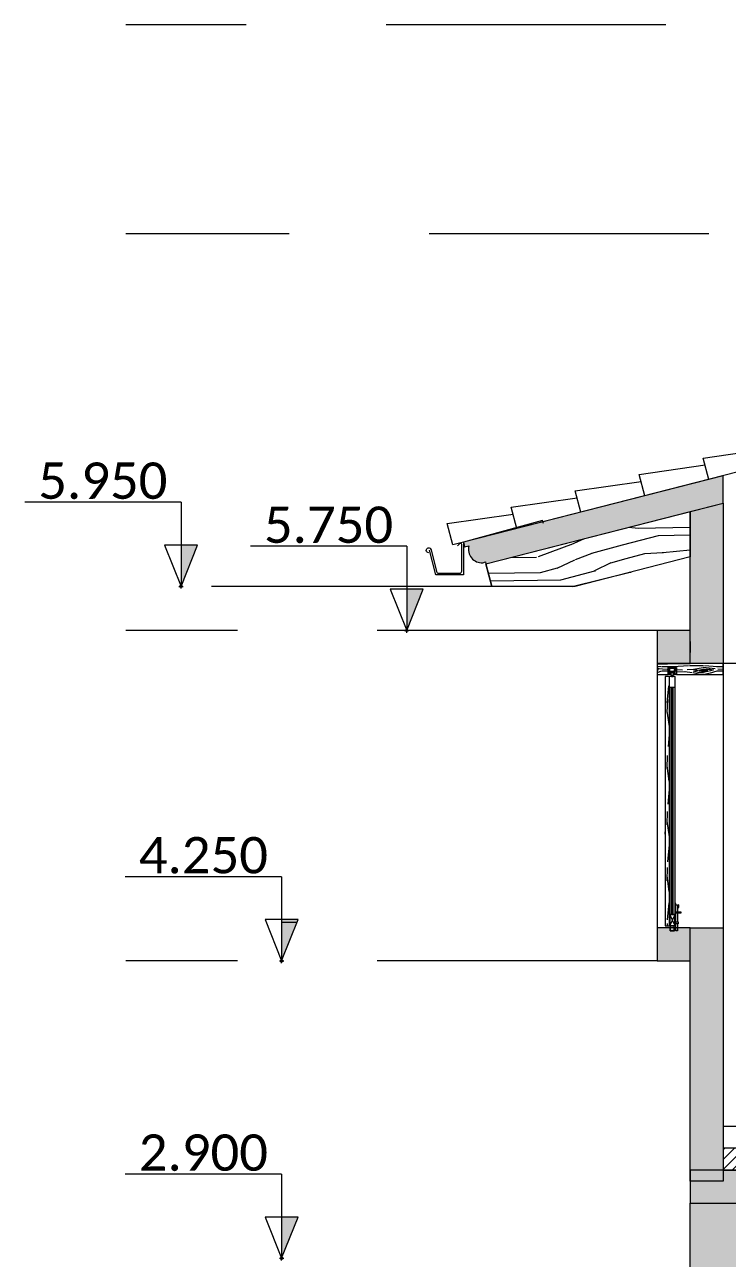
# Model space of a CAD drawing. Header units: metres. Extents: x -197 to 1099, y -24 to 14.
# Drawn here: x -185.65 to -182.46, y 2.9 to 8.5 of the extents above; entities that cross this region are included whole.
import ezdxf
from ezdxf.enums import TextEntityAlignment as Align

# ---------------------------------------------------------------- set-up
doc = ezdxf.new("R2010")
doc.units = ezdxf.units.M
doc.header["$LTSCALE"] = 0.001
doc.header["$PDMODE"] = 34
doc.header["$PDSIZE"] = 0.01
doc.linetypes.add('HIDDENX2', pattern=[19.049999999999997, 12.7, -6.35])
doc.layers.get('0').update_dxf_attribs({"lineweight": 13, "true_color": 0x000000})
for name, color, linetype, lineweight, true_color in [('Jach-Anotaciones-CalidaddeLínea  0.13', 7, 'Continuous', 13, 0x000000), ('Jach-Anotaciones-CalidaddeLínea 0.09', 7, 'Continuous', 9, 0x000000), ('JACH-Anotaciones-Cotas01-Grals', 7, 'Continuous', 13, 0x000000), ('Jach-Anotaciones-Hatch-Lum100%', 7, 'Continuous', 13, 0x000000), ('Jach-Anotaciones-Hatch-Lum50%', 9, 'Continuous', 13, 0x808080), ('Jach-Anotaciones-LineasDetalle0.09mm', 7, 'Continuous', 15, 0x000000), ('Jach-Anotaciones-LineasDetalle0.15mm', 7, 'Continuous', 15, 0x000000), ('Jach-Anotaciones-LineasDetalle0.18mm', 7, 'Continuous', 18, 0x000000), ('JACH-Anotaciones-Textos-Lum75% @ 0.075', 7, 'Continuous', 13, 0x404040), ('JACH-Arq-Lineas-Proyeccion Niveles cortes', 9, 'HIDDENX2', 13, 0x808080), ('JACH-Arq-Muros01-Carga', 7, 'Continuous', 25, 0x000000)]:
    doc.layers.add(name, color=color, linetype=linetype, lineweight=lineweight, true_color=true_color)
doc.layers.add('PDF_Geometry', color=7, linetype='Continuous', true_color=0x4b4b4b)
doc.styles.add('02a-Calibri-JACH(1.8mm)', font='calibri.ttf', dxfattribs={"height": 2.2})
pattern_1 = [(0, (169.4210114967462, 45.03182796469216), (0, 6.985), [5.08, -1.905]), (90, (169.4210114967462, 45.03182796469216), (-6.985, 4.277078946022131e-16), [5.08, -1.905])]

# ---------------------------------------------------------------- blocks, each defined once
blk = doc.blocks.new('A$C20b43d2c')
at = {"lineweight": 0, "ltscale": 100}
blk.add_lwpolyline([(0.3377545737706953, 0.182212426247192), (0.3332938767825055, 0.1951419827332064), (-0.02619234231551104, 0.09650886592808838), (-0.02619234231551104, -0.05166772447530832), (-0.1507206503279974, -0.05166772447530832), (-0.1806203610941282, 0.06118498286767249)], dxfattribs=at)
blk.add_lwpolyline([(-0.1837856886978386, 0.04892562190726935, -2.051289940012099), (-0.1731104224350872, 0.06257867490560898), (-0.1484904762096733, -0.03648624445476401, 0.3445395097421348), (-0.1387856886977659, -0.0440743780927022), (-0.0437856886975112, -0.0440743780927022, 0.4142135623726788), (-0.0337856886975203, -0.03407437809272551), (-0.03378568869820242, 0.08592562191231679, 0.707961622032543), (-0.04424239603994806, 0.0896092288098771), (-0.05225731294112279, 0.08067832140547182)], format="xyb", dxfattribs=at)
blk = doc.blocks.new('A$Cd55f58f5')
at = {"layer": 'JACH-Arq-Muros01-Carga', "lineweight": 0, "ltscale": 100}
blk.add_blockref('A$C20b43d2c', (0.0261923400353794, -0.09650886655369639), dxfattribs=at)
blk = doc.blocks.new('*U590')
at = {"lineweight": 0, "ltscale": 100}
h = blk.add_hatch(dxfattribs=at)
h.set_pattern_fill('ANGLE', color=256)
h.set_pattern_definition(pattern_1)
h.paths.add_polyline_path([(0, 2.5), (0, 0), (1, 2.5)])
h = blk.add_hatch(color=256, dxfattribs=at)
h.dxf.hatch_style = 1
h.paths.add_polyline_path([(0, 2.5), (0, 0), (1, 2.5)])
for points in [[(0, 5.098930515436264), (-9.465586596093033, 5.098930515436264)], [(0, 5.098930515436264), (0, 1.25)]]:
    blk.add_lwpolyline(points, dxfattribs=at)
for points in [[(0, 0), (1, 2.5), (-1, 2.5)], [(0, 2.5), (0, 0), (1, 2.5)]]:
    blk.add_lwpolyline(points, close=True, dxfattribs=at)
blk.add_point((-4.547473508864641e-13, 1.13686837721616e-13), dxfattribs=at)
at = {"lineweight": 0, "ltscale": 100, "style": '02a-Calibri-JACH(1.8mm)'}
blk.add_attdef('ALT', text='', height=2.2, dxfattribs=at).set_placement((-4.732793298046516, 6.400806810785425), align=Align.MIDDLE_CENTER)
blk = doc.blocks.new('*U591')
at = {"lineweight": 0, "ltscale": 100}
h = blk.add_hatch(dxfattribs=at)
h.set_pattern_fill('ANGLE', color=256)
h.set_pattern_definition(pattern_1)
h.paths.add_polyline_path([(0, 2.5), (0, 0), (1, 2.5)])
h = blk.add_hatch(color=256, dxfattribs=at)
h.dxf.hatch_style = 1
h.paths.add_polyline_path([(0, 2.5), (0, 0), (1, 2.5)])
for points in [[(0, 5.098930515436264), (-9.465586596093033, 5.098930515436264)], [(0, 5.098930515436264), (0, 1.25)]]:
    blk.add_lwpolyline(points, dxfattribs=at)
for points in [[(0, 0), (1, 2.5), (-1, 2.5)], [(0, 2.5), (0, 0), (1, 2.5)]]:
    blk.add_lwpolyline(points, close=True, dxfattribs=at)
blk.add_point((-4.547473508864641e-13, 1.20792265079217e-13), dxfattribs=at)
at = {"lineweight": 0, "ltscale": 100, "style": '02a-Calibri-JACH(1.8mm)'}
blk.add_attdef('ALT', text='', height=2.2, dxfattribs=at).set_placement((-4.732793298046516, 6.400806810785425), align=Align.MIDDLE_CENTER)
blk = doc.blocks.new('*U592')
at = {"lineweight": 0, "ltscale": 100}
h = blk.add_hatch(dxfattribs=at)
h.set_pattern_fill('ANGLE', color=256)
h.set_pattern_definition(pattern_1)
h.paths.add_polyline_path([(0, 2.5), (0, 0), (1, 2.5)])
h = blk.add_hatch(color=256, dxfattribs=at)
h.dxf.hatch_style = 1
h.paths.add_polyline_path([(0, 2.5), (0, 0), (1, 2.5)])
for points in [[(0, 5.098930515436264), (-9.465586596093033, 5.098930515436264)], [(0, 5.098930515436264), (0, 1.25)]]:
    blk.add_lwpolyline(points, dxfattribs=at)
for points in [[(0, 0), (1, 2.5), (-1, 2.5)], [(0, 2.5), (0, 0), (1, 2.5)]]:
    blk.add_lwpolyline(points, close=True, dxfattribs=at)
blk.add_point((0, 2.273736754432321e-13), dxfattribs=at)
at = {"lineweight": 0, "ltscale": 100, "style": '02a-Calibri-JACH(1.8mm)'}
blk.add_attdef('ALT', text='', height=2.2, dxfattribs=at).set_placement((-4.732793298046516, 6.400806810785425), align=Align.MIDDLE_CENTER)
blk = doc.blocks.new('*U598')
at = {"lineweight": 0, "ltscale": 100}
h = blk.add_hatch(dxfattribs=at)
h.set_pattern_fill('ANGLE', color=256)
h.set_pattern_definition(pattern_1)
h.paths.add_polyline_path([(0, 2.5), (0, 0), (1, 2.5)])
h = blk.add_hatch(color=256, dxfattribs=at)
h.dxf.hatch_style = 1
h.paths.add_polyline_path([(0, 2.5), (0, 0), (1, 2.5)])
for points in [[(0, 5.098930515436264), (-9.465586596093033, 5.098930515436264)], [(0, 5.098930515436264), (0, 1.25)]]:
    blk.add_lwpolyline(points, dxfattribs=at)
for points in [[(0, 0), (1, 2.5), (-1, 2.5)], [(0, 2.5), (0, 0), (1, 2.5)]]:
    blk.add_lwpolyline(points, close=True, dxfattribs=at)
blk.add_point((0, 1.27897692436818e-13), dxfattribs=at)
at = {"lineweight": 0, "ltscale": 100, "style": '02a-Calibri-JACH(1.8mm)'}
blk.add_attdef('ALT', text='', height=2.2, dxfattribs=at).set_placement((-4.732793298046516, 6.400806810785425), align=Align.MIDDLE_CENTER)

msp = doc.modelspace()

# ---------------------------------------------------------------- hatches: boundary and pattern name
at = {"layer": 'Jach-Anotaciones-Hatch-Lum100%', "ltscale": 100}
h = msp.add_hatch(color=256, dxfattribs=at)
h.dxf.hatch_style = 1
edge = h.paths.add_edge_path()
edge.add_line((-183.651053675571, 6.129670307352299), (-183.6319558837482, 6.134100757311188))
edge.add_arc((-183.5710253122431, 6.11958058215088), 0.0626368105079997, 166.5960264686033, 272.6398003092226)
edge.add_line((-183.5681404543942, 6.057010240727749), (-183.556371929315, 6.061457760667359))
edge.add_line((-183.556371929315, 6.061457760667359), (-183.5539536921943, 6.052825223331553))
edge.add_line((-183.5539536921943, 6.052825223331553), (-182.4771530756186, 6.328588163778136))
edge.add_line((-182.4771530756186, 6.328588163778136), (-182.4771530756186, 6.452460746696673))
edge.add_line((-182.4771530756186, 6.452460746696673), (-183.6563796165533, 6.150467068967401))
edge.add_line((-183.6563796165533, 6.150467068967401), (-183.6534025543808, 6.138842220546209))
edge.add_line((-183.6534025543808, 6.138842220546209), (-183.6563796165534, 6.150467068967622))
edge.add_line((-183.6563796165534, 6.150467068967622), (-183.651053675571, 6.129670307352299))
h = msp.add_hatch(color=256, dxfattribs=at)
h.dxf.hatch_style = 1
h.paths.add_polyline_path([(-182.6271530756186, 6.29017395744296), (-182.4771530756186, 6.328588163778136), (-182.4771530756186, 5.600000000000072), (-182.6271530756187, 5.599999999999945)])
h = msp.add_hatch(color=256, dxfattribs=at)
h.dxf.hatch_style = 1
h.paths.add_polyline_path([(-182.6271528042263, 5.750000000000028), (-182.7771528146959, 5.750000000000028), (-182.7771528146959, 5.600000000000009), (-182.6271528042263, 5.600000000000009)])
h = msp.add_hatch(color=256, dxfattribs=at)
h.dxf.hatch_style = 1
h.paths.add_polyline_path([(-182.6271528042263, 4.400000000000034), (-182.7771528146959, 4.400000000000034), (-182.7771528146959, 4.250000000000028), (-182.6271528042263, 4.250000000000028)])
h = msp.add_hatch(color=256, dxfattribs=at)
h.dxf.hatch_style = 1
h.paths.add_polyline_path([(-182.6271528042263, 4.400000000000034), (-182.4771530756186, 4.400000000000034), (-182.4771530039307, 3.249997025127207), (-182.6271527325384, 3.249997025127207)])
h = msp.add_hatch(color=256, dxfattribs=at)
h.dxf.hatch_style = 1
h.paths.add_polyline_path([(-178.3271504700568, 3.299984928754199), (-182.6271531786654, 3.300015071245824), (-182.6271531786654, 3.150015071245818), (-178.3271504700568, 3.149984928754193)])
h = msp.add_hatch(color=256, dxfattribs=at)
h.dxf.hatch_style = 1
h.paths.add_polyline_path([(-182.6271530756186, 3.150000000000006), (-182.0271530756188, 3.150000000000006), (-182.0271530756187, 0.3500000000000085), (-182.6271530756185, 0.3500000000000085)])
at = {"layer": 'Jach-Anotaciones-Hatch-Lum50%', "ltscale": 100}
h = msp.add_hatch(dxfattribs=at)
h.set_pattern_fill('WOOD_01', color=256, scale=0.8, angle=15, pattern_type=2)
h.set_pattern_definition([(15, (-473.3066168467288, 0.9002140021888465), (-0.2070552360820166, 0.7727406610312547), [0.16, -0.6400000000000001]), (23.9726, (-473.1870796126342, 0.4850045975927912), (4.42938924444298, 2.015070248802508), [0.1538832, -15.2344232]), (20.7105, (-473.2072303334095, 0.5292984848938431), (6.747613848293359, 2.636226622575166), [0.1607984, -7.8791008]), (359.5779, (-473.2693469042341, 0.7611206832032167), (9.12130998668237, -0.04060470188163068), [0.2406656, -23.8259016]), (8.659899999999999, (-473.3222203189205, 1.020266206065173), (0.7727404822337886, 0.2070568802244737), [0.1448863999999991, -7.099420799999971]), (0.06859999999999739, (-473.1810166145228, 0.5860156863598291), (3.298017536077907, 0.05548154158825491), [0.1241935999999995, -12.29514559999994]), (3.690099999999997, (-473.5715678828113, 0.961735937129248), (0.7727408095440067, 0.2070555828664206), [0.3263375999999981, -3.752877599999985]), (20.7105, (-473.1684446413868, 0.4154579380999763), (6.747613848293359, 2.636226622575166), [0.0803992, -7.9595]), (15, (-473.2631352471516, 0.7379384633722879), (-0.2070552360820166, 0.7727406610312547), [0.08000000000000002, -0.7200000000000001]), (15, (-473.4425300076877, 0.7892562954796318), (-0.2070552360820166, 0.7727406610312547), [0.24, -0.5599999999999999]), (26.3099, (-473.3190401608938, 0.9465784418507184), (2.883907762467895, 1.600959576806804), [0.081584, -3.9976312]), (17.7263, (-473.3197037896465, 0.6399588736609587), (15.2477590370315, 4.913842366483273), [0.1681904, -16.6508464]), (7.405399999999992, (-473.2748550995125, 0.6271294156341156), (6.388979106738376, 0.8837060791967485), [0.1210616, -11.9851336]), (15, (-473.2348111428529, 0.3231352026381415), (-0.2070552360820166, 0.7727406610312547), [0.16, -0.6400000000000001]), (13.8309, (-473.3017324471519, 0.2637926459783841), (0.7727406436060181, 0.2070558675009162), [0.3920816, -38.81608]), (15, (-473.4570238742134, 0.843348141751818), (-0.2070552360820166, 0.7727406610312547), [0.08000000000000002, -0.7200000000000001]), (15, (-473.3963142269969, 0.9258729182425185), (-0.2070552360820166, 0.7727406610312547), [0.08000000000000002, -0.7200000000000001]), (15, (-473.7626824957083, 0.9022447214984339), (-0.2070552360820166, 0.7727406610312547), [0.12, -0.68]), (5.537699999999998, (-473.564395279034, 0.9967866682921311), (0.7727406404457976, 0.2070555515872461), [0.2433104, -4.6228992]), (15, (-473.8116722905639, 0.9305289927458915), (-0.2070552360820166, 0.7727406610312547), [0.16, -0.6400000000000001]), (15, (-473.7103240508036, 0.2122863218487367), (-0.2070552360820166, 0.7727406610312547), [0.08800000000000001, -0.7120000000000001]), (15, (-473.3265790754817, 0.3565215253021279), (-0.2070552360820166, 0.7727406610312547), [0.08000000000000002, -0.7200000000000001]), (15, (-473.7268884696902, 0.2741055747312373), (-0.2070552360820166, 0.7727406610312547), [0.168, -0.6320000000000001]), (20.4403, (-473.3452140467292, 0.4260681847949428), (7.520352223387174, 2.843288929025638), [0.16876, -16.7072576]), (15, (-473.3540510590054, 0.4899579900382633), (-0.2070552360820166, 0.7727406610312547), [0.152, -0.6480000000000001]), (15, (-473.7600173074633, 0.3977440804962384), (-0.2070552360820166, 0.7727406610312547), [0.08800000000000001, -0.7120000000000001]), (13.8309, (-473.7004172659126, 0.5462292145910794), (0.7727406436060181, 0.2070558675009162), [0.3920816, -38.81608]), (15, (-473.6495055776672, 0.6344108453312742), (-0.2070552360820166, 0.7727406610312547), [0.08000000000000002, -0.7200000000000001]), (15, (-473.7329913008529, 0.6368875415540174), (-0.2070552360820166, 0.7727406610312547), [0.08000000000000002, -0.7200000000000001]), (15, (-473.4238950364403, 0.7197096359868169), (-0.2070552360820166, 0.7727406610312547), [0.16, -0.6400000000000001]), (15, (-473.5825842733682, 0.6937534019910458), (-0.2070552360820166, 0.7727406610312547), [0.08000000000000002, -0.7200000000000001]), (15, (-473.7619790339043, 0.7450712340983898), (-0.2070552360820166, 0.7727406610312547), [0.16, -0.6400000000000001]), (34.6538, (-473.4663758562714, 0.4764250702074122), (7.671927645177572, 5.368566100880297), [0.1189287999999995, -11.77392479999994]), (26.3099, (-473.6557172347497, 0.6575930651622173), (2.883907762467895, 1.600959576806804), [0.081584, -3.9976312]), (26.3099, (-473.3362682085331, 0.7017781265434593), (2.883907762467895, 1.600959576806804), [0.081584, -3.9976312]), (20.7105, (-473.6467713965536, 0.9333030069107338), (6.747613848293359, 2.636226622575166), [0.0803992, -7.9595]), (4.695199999999984, (-473.9008148679991, 0.9232077299975003), (4.843498086393285, 0.4695948488071273), [0.0894424, -8.854828000000001]), (3.690099999999997, (-473.6253225780902, 0.2350623978177566), (0.7727408095440067, 0.2070555828664206), [0.08158399999999953, -3.997631199999985]), (105, (-473.5439074072655, 0.240313108205342), (-0.7727406610312547, -0.2070552360820165), [0, -0.8]), (1.607599999999998, (-473.8221338782879, 0.629566278805612), (13.96480604734665, 0.4289999589534039), [0.172696, -17.0969232]), (26.3099, (-473.3797498081103, 0.8640536653600179), (2.883907762467895, 1.600959576806804), [0.081584, -3.9976312]), (25.3048, (-473.2493050093786, 0.3772270489103278), (3.656648724316969, 1.808013740853284), [0.0894424, -8.854828000000001]), (3.690099999999997, (-473.5722315115642, 0.6551163689394741), (0.7727408095440067, 0.2070555828664206), [0.08158399999999953, -3.997631199999985]), (3.690099999999997, (-473.5053102072651, 0.7144589255992457), (0.7727408095440067, 0.2070555828664206), [0.08158399999999953, -3.997631199999985]), (356.5651, (-473.8014283546797, 0.552292212702497), (0.7727402577980266, 0.207056095686554), [0.1011928, -2.4286288]), (0.9637999999999993, (-473.7868256622342, 0.8378001134221336), (0.7727400988414546, 0.2070561155264411), [0.3298487999999981, -2.968635199999985]), (358.3008, (-473.6467713965536, 0.9333030069107338), (5.823293768858307, -0.09608983475241084), [0.2505671999999982, -8.101675999999939]), (15, (-473.6571241583578, 0.9719400399622913), (-0.2070552360820166, 0.7727406610312547), [0.096, -0.7040000000000001]), (0.9637999999999993, (-473.5646129308736, 0.3175871743084571), (0.7727400988414546, 0.2070561155264411), [0.3298487999999981, -2.968635199999985]), (0.9637999999999993, (-473.6563808635025, 0.3509734969724434), (0.7727400988414546, 0.2070561155264411), [0.3298487999999981, -2.968635199999985]), (0.9637999999999993, (-473.6750158347498, 0.4205201564652583), (0.7727400988414546, 0.2070561155264411), [0.3298487999999981, -2.968635199999985]), (4.695199999999984, (-473.8511216113394, 0.7377499713499986), (4.843498086393285, 0.4695948488071273), [0.0894424, -8.854828000000001]), (0.9637999999999993, (-473.6074309016981, 0.7864822813147896), (0.7727400988414546, 0.2070561155264411), [0.1649239999999991, -3.133559999999985]), (4.695199999999984, (-473.7848639357932, 0.4904729598199964), (4.843498086393285, 0.4695948488071273), [0.0894424, -8.854828000000001]), (12.61409999999999, (-473.3685449255312, 0.5440498363104496), (0.7727403653098593, 0.2070561725831547), [0.1921664, -19.024492]), (4.695199999999984, (-473.4908163407393, 0.6603670793270595), (4.843498086393285, 0.4695948488071273), [0.0894424, -8.854828000000001]), (27.5288, (-473.4016737633043, 0.6676883420754507), (2.883907921945336, 1.600961166396979), [0.07375599999999953, -7.301879199999971]), (4.562599999999999, (-473.774511173989, 0.4518359267684247), (8.914254463439278, 0.7321375347489594), [0.3091151999999981, -30.60236399999988]), (6.869899999999999, (-473.4663758562714, 0.4764250702074122), (0.7727402945194877, 0.2070549376489619), [0.1131367999999995, -5.543716799999971]), (19.7636, (-473.695721358358, 0.4977942225683876), (8.293093766851603, 3.050341640304839), [0.1926656, -9.4406096]), (15, (-473.5144047044322, 0.562942292448696), (-0.2070552360820166, 0.7727406610312547), [0.248, -0.5519999999999999]), (359.7449, (-473.87803879203, 0.8382062572840567), (3.298017310212976, 0.05548152078277668), [0.09121440000000001, -9.030188800000001]), (5.537699999999998, (-473.5439074072655, 0.240313108205342), (0.7727406404457976, 0.2070555515872461), [0.2433104, -4.6228992]), (355.0169, (-473.7496645456592, 0.3591070474446809), (2.525276986872699, -0.1515744554835723), [0.0936376, -9.270121600000001]), (15, (-473.2459071995123, 0.982738778679547), (-0.2070552360820166, 0.7727406610312547), [0.04000000000000001, -0.76]), (15, (-473.1548028956362, 0.642732887825801), (-0.2070552360820166, 0.7727406610312547), [0.08000000000000002, -0.7200000000000001]), (26.3099, (-473.0802630106466, 0.3645462498545413), (2.883907762467895, 1.600959576806804), [0.081584, -3.9976312]), (15, (-473.0932411276445, 0.4438908683184906), (-0.2070552360820166, 0.7727406610312547), [0.144, -0.656]), (358.3008, (-473.2107078093783, 0.8513728663042315), (5.823293768858307, -0.09608983475241084), [0.08352239999999952, -8.26872079999994]), (3.020699999999999, (-473.1594988031908, 0.6911678798484928), (15.51052048971897, 0.8422385173116402), [0.1472056, -26.8405152]), (105, (-473.0802630106466, 0.3645462498545413), (-0.7727406610312547, -0.2070552360820165), [0, -0.8]), (15, (-473.0071300492651, 0.4007065866833699), (-0.2070552360820166, 0.7727406610312547), [0.072, -0.7280000000000001]), (15, (-473.0464705441208, 0.5475273122793141), (-0.2070552360820166, 0.7727406610312547), [0.072, -0.7280000000000001]), (15, (-473.0568233059248, 0.5861643453308716), (-0.2070552360820166, 0.7727406610312547), [0.072, -0.7280000000000001]), (351.0376000000001, (-473.1272220861928, 0.8488961700815025), (6.030347592829611, -0.8688250100785357), [0.0787912, -7.800289599999999]), (3.516300000000007, (-473.1520687145226, 0.9416250494052463), (4.070790719776281, 0.2624153775791874), [0.0734704, -52.17242]), (356.5651, (-473.0775288295331, 0.6634384114340008), (0.7727402577980266, 0.207056095686554), [0.0758944, -2.4539264]), (2.471199999999998, (-473.1789858952133, 1.042081335339319), (4.070758706639794, 0.2625358924645611), [0.073756, -7.301879200000001])])
h.paths.add_polyline_path([(-182.6271530756186, 6.083719652578452), (-183.1493022959293, 5.950000000000003), (-183.5276206965575, 5.950000000000003), (-183.5539536921943, 6.052825223331553), (-182.6271530756186, 6.290173957442946)])
h = msp.add_hatch(color=256, dxfattribs=at)
h.paths.add_polyline_path([(-182.6971474006083, 4.458500130212101), (-182.7191474006083, 4.458500130212101), (-182.7191474006083, 4.41150013021209), (-182.6971474006083, 4.41150013021209)], flags=16)
h.paths.add_polyline_path([(-182.6956474006083, 4.460000130212094), (-182.7206474006083, 4.460000130212094), (-182.7206474006083, 4.410000130212097), (-182.6956474006083, 4.410000130212097)])
h = msp.add_hatch(dxfattribs=at)
h.set_pattern_fill('ANSI31', color=256, scale=0.01)
h.set_pattern_definition([(45, (-228.0274016852878, 0.04999999999999716), (-0.02245064030267288, 0.02245064030267288), [])])
h.paths.add_polyline_path([(-182.4771530756186, 3.300000000000011), (-178.3271530756185, 3.300000000000011), (-178.3271530756185, 3.399999999999999), (-182.4771530756186, 3.399999999999999)])
at = {"layer": 'Jach-Anotaciones-LineasDetalle0.09mm', "ltscale": 100}
h = msp.add_hatch(dxfattribs=at)
h.set_pattern_fill('WOOD7', color=256, scale=0.25, pattern_type=2)
h.set_pattern_definition([(349.6952, (-201.7407473661109, 72.71258489734876), (1.500000240211976, -0.2499987188839977), [0.02795075, -2.767134]), (0, (-201.7132473661109, 72.70758489734877), (0.25, 0.25), [0.0275, -0.2225]), (18.4349, (-201.6857473661109, 72.70758489734877), (0.5000001086482403, 0.249999600805677), [0.02371699999999995, -0.7668522499999986]), (172.875, (-201.6632473661109, 72.71508489734876), (1.750000094961321, -0.2499995704734914), [0.02015575, -1.99540875]), (174.8056, (-201.6832473661109, 72.71758489734879), (2.500000167511223, -0.2499988061748627), [0.0276135, -2.73372675]), (194.0362, (-201.7107473661109, 72.72008489734878), (-0.7500001364974349, -0.2499995143403113), [0.03092324999999996, -0.9998529999999987]), (9.4623, (-201.7207473661109, 72.71258489734876), (1.250000193423827, 0.2499995348006089), [0.015207, -1.50548375]), (353.6598, (-201.7057473661109, 72.71508489734876), (-1.999999850651605, 0.2500003947399235), [0.0226385, -2.24120775]), (185.7106, (-201.6832473661109, 72.71258489734876), (-2.249999855873964, -0.250000328666573), [0.02512475, -2.48734425]), (168.6901, (-201.708247366111, 72.71008489734876), (1.000000188057738, -0.2499994080404015), [0.0127475, -1.26200725]), (354.8056, (-201.7632473661109, 72.71008489734876), (-2.500000167511223, 0.2499988061748618), [0.02761349999999995, -2.733726749999994]), (348.6901, (-201.7357473661109, 72.70758489734877), (-1.000000188057738, 0.2499994080404021), [0.025495, -1.24925975]), (0, (-201.7107473661109, 72.70258489734877), (0.25, 0.25), [0.03, -0.22]), (20.55600000000001, (-201.6807473661108, 72.70258489734877), (1.250000461135605, 0.4999989991053968), [0.02135999999999999, -2.114640999999999]), (3.81410000000001, (-201.6607473661109, 72.71008489734876), (3.499999835361577, 0.2500015309934256), [0.03758325, -3.72074075]), (354.8056, (-201.6232473661109, 72.71258489734876), (-2.500000167511223, 0.2499988061748618), [0.02761349999999995, -2.733726749999994]), (0, (-201.5957473661109, 72.71008489734876), (0.25, 0.25), [0.0275, -0.2225]), (5.194400000000003, (-201.8182473661109, 72.71008489734876), (2.500000167511223, 0.2499988061748623), [0.02761349999999995, -2.733726749999994]), (354.8056, (-201.790747366111, 72.71258489734876), (-2.500000167511223, 0.2499988061748618), [0.02761349999999995, -2.733726749999994]), (0, (-201.8182473661109, 72.71508489734876), (0.25, 0.25), [0.015, -0.235]), (5.194400000000003, (-201.8032473661109, 72.71508489734876), (2.500000167511223, 0.2499988061748623), [0.02761349999999995, -2.733726749999994]), (0, (-201.7757473661109, 72.71758489734879), (0.25, 0.25), [0.025, -0.225]), (10.3048, (-201.7507473661109, 72.71758489734879), (-1.500000240211976, -0.2499987188839982), [0.02795075, -2.767134]), (5.194400000000003, (-201.7232473661109, 72.72258489734878), (2.500000167511223, 0.2499988061748623), [0.02761349999999995, -2.733726749999994]), (354.8056, (-201.6957473661109, 72.72508489734878), (-2.500000167511223, 0.2499988061748618), [0.02761349999999995, -2.733726749999994]), (354.8056, (-201.6682473661109, 72.72258489734878), (-2.500000167511223, 0.2499988061748618), [0.02761349999999995, -2.733726749999994]), (351.8699, (-201.6407473661109, 72.72008489734878), (-1.49999994411528, 0.2499998389538873), [0.03535525, -1.7324115]), (0, (-201.6057473661109, 72.71508489734876), (0.25, 0.25), [0.0375, -0.2125]), (347.4712000000001, (-201.6157473661109, 72.56508489734878), (1.250000080102274, -0.249999900761223), [0.02304875, -2.28183725]), (354.2894, (-201.593247366111, 72.56008489734879), (-2.249999855873964, 0.2500003286665728), [0.02512475, -2.48734425]), (8.1301, (-201.6157473661109, 72.56508489734878), (1.49999994411528, 0.2499998389538858), [0.01767775, -1.75008925]), (9.4623, (-201.5982473661109, 72.56758489734878), (1.250000193423827, 0.2499995348006089), [0.03041375, -1.49027675]), (0, (-201.8182473661109, 72.57258489734878), (0.25, 0.25), [0.03, -0.22]), (350.5377, (-201.7882473661109, 72.57258489734878), (-1.250000193423827, 0.2499995348006093), [0.01520699999999998, -1.505483749999997]), (201.8014, (-201.7732473661109, 72.57008489734878), (0.7500000682526925, 0.2499999776251622), [0.013463, -1.33282825]), (192.9946, (-201.7857473661109, 72.56508489734878), (2.250000191937349, 0.4999993943945866), [0.03335425, -3.30206175]), (352.875, (-201.5882473661109, 72.56508489734878), (-1.750000094961321, 0.2499995704734916), [0.02015575, -1.99540875]), (7.124999999999997, (-201.5882473661109, 72.56508489734878), (1.750000094961321, 0.2499995704734915), [0.02015575, -1.99540875]), (0, (-201.8182473661109, 72.56758489734878), (0.25, 0.25), [0.02, -0.23]), (194.0362, (-201.7982473661109, 72.56758489734878), (-0.7500001364974349, -0.2499995143403113), [0.02061549999999995, -1.010160999999997]), (356.6335000000001, (-201.7632473661109, 72.57508489734877), (-3.999999830492174, 0.2500027408386208), [0.04257349999999991, -4.214773249999988]), (357.7094, (-201.7207473661109, 72.57258489734878), (-6.000000032293934, 0.2499989382814565), [0.06255, -6.192448000000001]), (3.179800000000001, (-201.6582473661109, 72.57008489734878), (4.250000125674874, 0.2499977605815774), [0.0450695, -4.46186975]), (9.4623, (-201.613247366111, 72.57258489734878), (1.250000193423827, 0.2499995348006089), [0.04562075, -1.47507]), (10.3048, (-201.8182473661109, 72.55008489734877), (-1.500000240211976, -0.2499987188839982), [0.02795075, -2.767134]), (15.94539999999998, (-201.790747366111, 72.55508489734876), (-1.000000031663038, -0.2499999723240949), [0.03640049999999994, -1.783626999999998]), (0, (-201.7557473661109, 72.56508489734878), (0.25, 0.25), [0.0325, -0.2175]), (351.8699, (-201.7232473661109, 72.56508489734878), (-1.49999994411528, 0.2499998389538873), [0.03535525, -1.7324115]), (3.5763, (-201.6882473661109, 72.56008489734879), (3.750000163583525, 0.249997679332937), [0.040078, -3.96772675]), (351.2538, (-201.6482473661109, 72.56258489734878), (1.749999834089087, -0.2500010492643825), [0.03288225, -3.25535425]), (345.9638, (-201.6157473661109, 72.55758489734876), (-0.750000136497435, 0.2499995143403112), [0.03092325, -0.9998530000000001]), (0, (-201.5857473661109, 72.55008489734877), (0.25, 0.25), [0.0175, -0.2325]), (174.8056, (-201.7632473661109, 72.57508489734877), (2.500000167511223, -0.2499988061748627), [0.05522675000000001, -2.7061135]), (355.2364000000001, (-201.8182473661109, 72.59008489734876), (-2.750000236579896, 0.2499978831653155), [0.06020799999999991, -2.950190749999994]), (0, (-201.7582473661109, 72.58508489734876), (0.25, 0.25), [0.0575, -0.1925]), (4.0856, (-201.7007473661109, 72.58508489734876), (3.250000037253709, 0.2499990330885433), [0.07017824999999982, -3.438738749999994]), (0, (-201.6307473661109, 72.59008489734876), (0.25, 0.25), [0.0625, -0.1875]), (7.124999999999997, (-201.8182473661109, 72.53758489734878), (1.750000094961321, 0.2499995704734915), [0.06046699999999999, -1.9550975]), (6.3402, (-201.7582473661109, 72.54508489734877), (1.999999850651605, 0.2500003947399234), [0.045277, -2.21856925]), (357.5104, (-201.7132473661109, 72.55008489734877), (-5.499999869926357, 0.2500044663174477), [0.05755425, -5.697878]), (353.4802, (-201.655747366111, 72.54758489734877), (-6.499999947718401, 0.7499998813109318), [0.08806949999999983, -8.718887999999977]), (3.0128, (-201.8182473661109, 72.70008489734877), (4.500000002924347, 0.2500010262197699), [0.04756574999999991, -4.709008749999988]), (351.8699, (-201.770747366111, 72.70258489734877), (-1.49999994411528, 0.2499998389538873), [0.053033, -1.714734]), (357.6141, (-201.718247366111, 72.69508489734878), (-5.750000130968608, 0.2499956926401093), [0.06005199999999991, -5.945153999999989]), (10.6197, (-201.6582473661109, 72.69258489734878), (-2.749999601154542, -0.500002020779593), [0.040697, -4.029008]), (0, (-201.6182473661108, 72.70008489734877), (0.25, 0.25), [0.05, -0.2]), (356.8202, (-201.8182473661109, 72.73008489734877), (-4.250000125674874, 0.2499977605815768), [0.04506949999999991, -4.461869749999988]), (6.009, (-201.7732473661109, 72.72758489734878), (-2.49999993772651, -0.2499998293704608), [0.0477625, -4.72848075]), (6.7098, (-201.7257473661109, 72.73258489734877), (-2.250000249437826, -0.2499984703110081), [0.042793, -4.236517500000001]), (354.2894, (-201.6832473661109, 72.73758489734877), (-2.249999855873964, 0.2500003286665728), [0.0502495, -2.4622195]), (347.9052, (-201.6332473661109, 72.73258489734877), (-2.249999650403475, 0.5000016833719663), [0.0357945, -3.54366075]), (9.4623, (-201.5982473661109, 72.72508489734878), (1.250000193423827, 0.2499995348006089), [0.03041375, -1.49027675]), (3.81410000000001, (-201.8182473661109, 72.68258489734876), (3.499999835361577, 0.2500015309934256), [0.03758325, -3.72074075]), (347.1957, (-201.780747366111, 72.68508489734879), (-3.249999461720944, 0.7500018469182753), [0.0564024999999999, -5.583854499999989]), (0, (-201.7257473661109, 72.67258489734877), (0.25, 0.25), [0.0625, -0.1875]), (5.4403, (-201.6632473661109, 72.67258489734877), (-2.750000078052039, -0.2499983428103172), [0.05273749999999991, -5.221018249999989]), (6.7098, (-201.6107473661109, 72.67758489734877), (-2.250000249437826, -0.2499984703110081), [0.042793, -4.236517500000001]), (0, (-201.8182473661109, 72.74758489734879), (0.25, 0.25), [0.0425, -0.2075]), (8.1301, (-201.7757473661109, 72.74758489734879), (1.49999994411528, 0.2499998389538858), [0.07071075, -1.69705625]), (357.6141, (-201.7057473661109, 72.75758489734878), (-5.750000130968608, 0.2499956926401093), [0.06005199999999991, -5.945153999999989]), (354.4725, (-201.645747366111, 72.75508489734878), (5.250000429849931, -0.499996344916238), [0.077862, -7.70834375]), (6.842800000000001, (-201.8182473661109, 72.52008489734877), (-4.249999841369637, -0.5000019994811885), [0.06294849999999982, -6.231890749999988]), (0, (-201.7557473661109, 72.52758489734876), (0.25, 0.25), [0.07, -0.18]), (356.3478, (-201.6857473661109, 72.52758489734876), (-7.75000023555394, 0.499996824632107), [0.117739, -11.65617275]), (0, (-201.8182473661109, 72.60758489734877), (0.25, 0.25), [0.06, -0.19]), (4.7636, (-201.7582473661109, 72.60758489734877), (2.750000236579896, 0.249997883165315), [0.06020799999999991, -2.950190749999994]), (358.1524, (-201.698247366111, 72.61258489734877), (-7.500000116077209, 0.2499985849429317), [0.07754025, -7.676491]), (357.2737, (-201.6207473661109, 72.61008489734877), (-5.000000073743367, 0.2499990044317979), [0.0525595, -5.2033895]), (354.8056, (-201.8182473661109, 72.64758489734876), (-2.500000167511223, 0.2499988061748618), [0.05522674999999991, -2.706113499999994]), (0, (-201.7632473661109, 72.64258489734877), (0.25, 0.25), [0.08, -0.17]), (1.9092, (-201.6832473661109, 72.64258489734877), (7.249999757894694, 0.2500060602695525), [0.07504175, -7.42912375]), (3.5763, (-201.6082473661108, 72.64508489734877), (3.750000163583525, 0.249997679332937), [0.040078, -3.96772675])])
h.paths.add_polyline_path([(-182.477152814696, 5.600000000000023), (-182.7771528146959, 5.600000000000023), (-182.7771528146959, 5.550000000000026), (-182.727152814696, 5.549997147719765), (-182.727152814696, 5.582000000000022), (-182.6891519535386, 5.582000000000022), (-182.6891603319875, 5.550027779922431), (-182.477152814696, 5.550000000000026)])
h = msp.add_hatch(dxfattribs=at)
h.set_pattern_fill('WOOD7', color=256, scale=0.25, angle=90, pattern_type=2)
h.set_pattern_definition([(79.69520000000003, (-194.6878025599824, 72.59758489734878), (0.2499987188839977, 1.500000240211976), [0.02795074999999993, -2.767133999999991]), (90, (-194.6828025599823, 72.62508489734878), (-0.25, 0.25), [0.0275, -0.2225]), (108.4349, (-194.6828025599823, 72.65258489734879), (-0.2499996008056769, 0.5000001086482403), [0.02371699999999993, -0.7668522499999979]), (262.875, (-194.6903025599823, 72.6750848973488), (0.2499995704734915, 1.750000094961321), [0.02015575, -1.99540875]), (264.8056, (-194.6928025599823, 72.65508489734879), (0.2499988061748629, 2.500000167511223), [0.0276135, -2.73372675]), (284.0362, (-194.6953025599823, 72.62758489734878), (0.2499995143403112, -0.7500001364974349), [0.03092325, -0.9998530000000001]), (99.46229999999994, (-194.6878025599824, 72.61758489734879), (-0.2499995348006088, 1.250000193423827), [0.015207, -1.50548375]), (83.65980000000005, (-194.6903025599823, 72.63258489734878), (-0.2500003947399236, -1.999999850651605), [0.0226385, -2.24120775]), (275.7106, (-194.6878025599824, 72.65508489734879), (0.2500003286665729, -2.249999855873964), [0.02512474999999993, -2.487344249999991]), (258.6901, (-194.6853025599823, 72.63008489734878), (0.2499994080404015, 1.000000188057738), [0.01274749999999997, -1.262007249999995]), (84.80560000000003, (-194.6853025599823, 72.5750848973488), (-0.249998806174862, -2.500000167511223), [0.0276135, -2.73372675]), (78.69009999999997, (-194.6828025599823, 72.60258489734878), (-0.2499994080404021, -1.000000188057738), [0.025495, -1.24925975]), (90, (-194.6778025599824, 72.62758489734878), (-0.25, 0.25), [0.03, -0.22]), (110.556, (-194.6778025599824, 72.65758489734878), (-0.4999989991053967, 1.250000461135605), [0.02136, -2.114640999999999]), (93.81409999999993, (-194.6853025599823, 72.6775848973488), (-0.2500015309934254, 3.499999835361577), [0.03758324999999999, -3.72074075]), (84.80560000000003, (-194.6878025599824, 72.71508489734879), (-0.249998806174862, -2.500000167511223), [0.0276135, -2.73372675]), (90, (-194.6853025599823, 72.74258489734879), (-0.25, 0.25), [0.0275, -0.2225]), (95.19439999999994, (-194.6853025599823, 72.5200848973488), (-0.2499988061748621, 2.500000167511223), [0.0276135, -2.73372675]), (84.80560000000003, (-194.6878025599824, 72.5475848973488), (-0.249998806174862, -2.500000167511223), [0.0276135, -2.73372675]), (90, (-194.6903025599823, 72.5200848973488), (-0.25, 0.25), [0.015, -0.235]), (95.19439999999994, (-194.6903025599823, 72.53508489734878), (-0.2499988061748621, 2.500000167511223), [0.0276135, -2.73372675]), (90, (-194.6928025599823, 72.56258489734878), (-0.25, 0.25), [0.025, -0.225]), (100.3048, (-194.6928025599823, 72.58758489734879), (0.2499987188839981, -1.500000240211976), [0.02795075, -2.767134]), (95.19439999999994, (-194.6978025599824, 72.6150848973488), (-0.2499988061748621, 2.500000167511223), [0.0276135, -2.73372675]), (84.80560000000003, (-194.7003025599824, 72.6425848973488), (-0.249998806174862, -2.500000167511223), [0.0276135, -2.73372675]), (84.80560000000003, (-194.6978025599824, 72.6700848973488), (-0.249998806174862, -2.500000167511223), [0.0276135, -2.73372675]), (81.86989999999993, (-194.6953025599823, 72.69758489734878), (-0.2499998389538874, -1.49999994411528), [0.03535524999999986, -1.732411499999996]), (90, (-194.6903025599823, 72.7325848973488), (-0.25, 0.25), [0.0375, -0.2125]), (77.47120000000001, (-194.5403025599824, 72.72258489734878), (0.2499999007612231, 1.250000080102274), [0.02304875, -2.28183725]), (84.28939999999999, (-194.5353025599824, 72.74508489734879), (-0.250000328666573, -2.249999855873964), [0.02512475, -2.48734425]), (98.1301, (-194.5403025599824, 72.72258489734878), (-0.2499998389538858, 1.49999994411528), [0.01767775, -1.75008925]), (99.46229999999994, (-194.5428025599824, 72.7400848973488), (-0.2499995348006088, 1.250000193423827), [0.03041375, -1.49027675]), (90, (-194.5478025599823, 72.5200848973488), (-0.25, 0.25), [0.03, -0.22]), (80.5377, (-194.5478025599823, 72.5500848973488), (-0.2499995348006094, -1.250000193423827), [0.015207, -1.50548375]), (291.8014, (-194.5453025599824, 72.56508489734878), (-0.2499999776251622, 0.7500000682526925), [0.013463, -1.33282825]), (282.9946, (-194.5403025599824, 72.5525848973488), (-0.4999993943945865, 2.250000191937349), [0.03335425, -3.30206175]), (82.87500000000001, (-194.5403025599824, 72.75008489734878), (-0.2499995704734917, -1.750000094961321), [0.02015575, -1.99540875]), (97.12499999999991, (-194.5403025599824, 72.75008489734878), (-0.2499995704734914, 1.750000094961321), [0.02015575, -1.99540875]), (90, (-194.5428025599824, 72.5200848973488), (-0.25, 0.25), [0.02, -0.23]), (284.0362, (-194.5428025599824, 72.54008489734878), (0.2499995143403112, -0.7500001364974349), [0.0206155, -1.010161]), (86.63350000000004, (-194.5503025599824, 72.5750848973488), (-0.2500027408386211, -3.999999830492174), [0.04257349999999986, -4.214773249999982]), (87.70940000000003, (-194.5478025599823, 72.61758489734879), (-0.2499989382814569, -6.000000032293934), [0.06255, -6.192448000000001]), (93.17979999999974, (-194.5453025599824, 72.68008489734879), (-0.2499977605815772, 4.250000125674874), [0.04506949999999995, -4.461869749999994]), (99.46229999999994, (-194.5478025599823, 72.72508489734878), (-0.2499995348006088, 1.250000193423827), [0.04562075, -1.47507]), (100.3048, (-194.5253025599824, 72.5200848973488), (0.2499987188839981, -1.500000240211976), [0.02795075, -2.767134]), (105.9454, (-194.5303025599824, 72.5475848973488), (0.2499999723240949, -1.000000031663038), [0.0364005, -1.783627]), (90, (-194.5403025599824, 72.5825848973488), (-0.25, 0.25), [0.0325, -0.2175]), (81.86989999999993, (-194.5403025599824, 72.6150848973488), (-0.2499998389538874, -1.49999994411528), [0.03535524999999986, -1.732411499999996]), (93.57629999999973, (-194.5353025599824, 72.65008489734879), (-0.2499976793329367, 3.750000163583525), [0.04007799999999997, -3.967726749999999]), (81.25380000000001, (-194.5378025599823, 72.69008489734878), (0.2500010492643827, 1.749999834089087), [0.03288224999999986, -3.255354249999991]), (75.96380000000005, (-194.5328025599824, 72.72258489734878), (-0.2499995143403112, -0.750000136497435), [0.03092325, -0.9998530000000001]), (90, (-194.5253025599824, 72.75258489734878), (-0.25, 0.25), [0.0175, -0.2325]), (264.8056, (-194.5503025599824, 72.5750848973488), (0.2499988061748629, 2.500000167511223), [0.05522675000000001, -2.7061135]), (85.23639999999997, (-194.5653025599823, 72.5200848973488), (-0.2499978831653156, -2.750000236579896), [0.060208, -2.95019075]), (90, (-194.5603025599823, 72.5800848973488), (-0.25, 0.25), [0.0575, -0.1925]), (94.0856, (-194.5603025599823, 72.6375848973488), (-0.2499990330885431, 3.250000037253709), [0.07017824999999972, -3.438738749999991]), (90, (-194.5653025599823, 72.7075848973488), (-0.25, 0.25), [0.0625, -0.1875]), (97.12499999999991, (-194.5128025599824, 72.5200848973488), (-0.2499995704734914, 1.750000094961321), [0.06046699999999999, -1.9550975]), (96.34019999999997, (-194.5203025599824, 72.5800848973488), (-0.2500003947399233, 1.999999850651605), [0.045277, -2.21856925]), (87.51039999999999, (-194.5253025599824, 72.62508489734878), (-0.250004466317448, -5.499999869926357), [0.05755425, -5.697878]), (83.48020000000005, (-194.5228025599824, 72.68258489734879), (-0.7499998813109322, -6.499999947718401), [0.08806950000000001, -8.718888]), (93.01279999999981, (-194.6753025599824, 72.5200848973488), (-0.2500010262197697, 4.500000002924347), [0.04756574999999998, -4.709008749999996]), (81.86989999999993, (-194.6778025599824, 72.56758489734878), (-0.2499998389538874, -1.49999994411528), [0.05303299999999986, -1.714733999999996]), (87.6141, (-194.6703025599824, 72.62008489734879), (-0.2499956926401097, -5.750000130968608), [0.06005199999999986, -5.945153999999983]), (100.6197, (-194.6678025599824, 72.68008489734879), (0.5000020207795928, -2.749999601154542), [0.040697, -4.029008]), (90, (-194.6753025599824, 72.72008489734878), (-0.25, 0.25), [0.05, -0.2]), (86.82020000000004, (-194.7053025599823, 72.5200848973488), (-0.2499977605815771, -4.250000125674874), [0.04506949999999986, -4.461869749999982]), (96.00899999999997, (-194.7028025599824, 72.56508489734878), (0.2499998293704606, -2.49999993772651), [0.04776249999999999, -4.728480749999999]), (96.7098, (-194.7078025599824, 72.6125848973488), (0.2499984703110079, -2.250000249437826), [0.042793, -4.236517500000001]), (84.28939999999999, (-194.7128025599824, 72.65508489734879), (-0.250000328666573, -2.249999855873964), [0.0502495, -2.4622195]), (77.90519999999998, (-194.7078025599824, 72.7050848973488), (-0.5000016833719664, -2.249999650403475), [0.0357945, -3.54366075]), (99.46229999999994, (-194.7003025599824, 72.7400848973488), (-0.2499995348006088, 1.250000193423827), [0.03041375, -1.49027675]), (93.81409999999993, (-194.6578025599824, 72.5200848973488), (-0.2500015309934254, 3.499999835361577), [0.03758324999999999, -3.72074075]), (77.19570000000002, (-194.6603025599824, 72.55758489734879), (-0.7500018469182755, -3.249999461720944), [0.05640249999999999, -5.5838545]), (90, (-194.6478025599824, 72.6125848973488), (-0.25, 0.25), [0.0625, -0.1875]), (95.44029999999985, (-194.6478025599824, 72.6750848973488), (0.249998342810317, -2.750000078052039), [0.05273749999999998, -5.221018249999998]), (96.7098, (-194.6528025599823, 72.72758489734878), (0.2499984703110079, -2.250000249437826), [0.042793, -4.236517500000001]), (90, (-194.7228025599824, 72.5200848973488), (-0.25, 0.25), [0.0425, -0.2075]), (98.1301, (-194.7228025599824, 72.56258489734878), (-0.2499998389538858, 1.49999994411528), [0.07071075, -1.69705625]), (87.6141, (-194.7328025599824, 72.63258489734878), (-0.2499956926401097, -5.750000130968608), [0.06005199999999986, -5.945153999999983]), (84.47250000000004, (-194.7303025599824, 72.69258489734878), (0.4999963449162383, 5.250000429849931), [0.077862, -7.70834375]), (96.84279999999998, (-194.4953025599823, 72.5200848973488), (0.5000019994811883, -4.249999841369637), [0.06294849999999974, -6.231890749999983]), (90, (-194.5028025599823, 72.5825848973488), (-0.25, 0.25), [0.07, -0.18]), (86.34780000000005, (-194.5028025599823, 72.65258489734879), (-0.4999968246321075, -7.75000023555394), [0.1177389999999997, -11.65617274999996]), (90, (-194.5828025599824, 72.5200848973488), (-0.25, 0.25), [0.06, -0.19]), (94.76359999999987, (-194.5828025599824, 72.5800848973488), (-0.2499978831653149, 2.750000236579896), [0.06020799999999992, -2.950190749999995]), (88.15239999999996, (-194.5878025599824, 72.6400848973488), (-0.2499985849429322, -7.500000116077209), [0.07754025, -7.676491]), (87.2737, (-194.5853025599824, 72.71758489734879), (-0.2499990044317982, -5.000000073743367), [0.0525595, -5.2033895]), (84.80560000000003, (-194.6228025599823, 72.5200848973488), (-0.249998806174862, -2.500000167511223), [0.05522675000000001, -2.7061135]), (90, (-194.6178025599824, 72.5750848973488), (-0.25, 0.25), [0.08, -0.17]), (91.90919999999974, (-194.6178025599824, 72.65508489734879), (-0.250006060269552, 7.249999757894694), [0.07504174999999995, -7.429123749999997]), (93.57629999999973, (-194.6203025599823, 72.73008489734877), (-0.2499976793329367, 3.750000163583525), [0.04007799999999997, -3.967726749999999])])
h.paths.add_polyline_path([(-182.7206474006083, 5.535000000000039), (-182.7406474006083, 5.535000000000039), (-182.7406474006083, 4.410000130212097), (-182.7206474006083, 4.410000130212097)])

# ---------------------------------------------------------------- linework, layer by layer
at = {"layer": 'Jach-Anotaciones-CalidaddeLínea  0.13', "ltscale": 100}
for points in [[(-178.1771966908548, 7.553656825340738), (-183.6563796165533, 6.150467068967401)], [(-182.5423316451129, 6.435768869403574), (-182.5671404965499, 6.53264260624843), (-182.2684825177923, 6.575687144676635)], [(-182.8329528556487, 6.361342315091264), (-182.8577617070857, 6.458216051936091), (-182.5591037283282, 6.501260590364325)], [(-183.1235740661842, 6.286915760778015), (-183.1483829176212, 6.383789497622871), (-182.8497249388637, 6.426834036051076)], [(-183.4141952767202, 6.212489206465705), (-183.4390041281571, 6.309362943310532), (-183.1403461493995, 6.352407481738766)], [(-183.704816487256, 6.138062652152485), (-183.729625338693, 6.234936388998221), (-183.430967359935, 6.277980927425972)], [(-183.6563795480851, 6.150467086501962), (-183.7048164849759, 6.138062643248887)], [(-183.6534025543808, 6.138842220546216), (-183.6563796165533, 6.150467068967629)], [(-182.6271530756186, 5.700000000000003), (-182.6271530756301, 5.650000000000006)]]:
    msp.add_lwpolyline(points, dxfattribs=at)
for points in [[(-182.6271530756186, 6.29017395744296), (-182.4771530756186, 6.328588163778136), (-182.4771530756186, 5.600000000000072), (-182.6271530756187, 5.599999999999945)], [(-182.6271530756186, 6.083719652578452), (-183.1493022959293, 5.950000000000003), (-183.5276206965575, 5.950000000000003), (-183.5539536921943, 6.052825223331553), (-182.6271530756186, 6.290173957442946)], [(-182.6271528042263, 5.750000000000028), (-182.7771528146959, 5.750000000000028), (-182.7771528146959, 5.600000000000009), (-182.6271528042263, 5.600000000000009)], [(-182.477152814696, 3.500000000000085), (-178.3271528146819, 3.5), (-178.3271528146819, 5.599999999999994), (-182.477152814696, 5.599999999999994)], [(-182.6271528042263, 4.400000000000034), (-182.7771528146959, 4.400000000000034), (-182.7771528146959, 4.250000000000028), (-182.6271528042263, 4.250000000000028)], [(-182.4771530756186, 3.300000000000011), (-178.3271530756185, 3.300000000000011), (-178.3271530756185, 3.399999999999999), (-182.4771530756186, 3.399999999999999)], [(-178.3271505731036, 3.300003082398582), (-182.6271530756186, 3.29999691760144), (-182.6271530756186, 3.150000000000006), (-178.3271505731036, 3.150000000000006)], [(-182.6271530756186, 3.150000000000006), (-182.0271530756188, 3.150000000000006), (-182.0271530756187, 0.3500000000000085), (-182.6271530756185, 0.3500000000000085)]]:
    msp.add_lwpolyline(points, close=True, dxfattribs=at)
at = {"layer": 'Jach-Anotaciones-CalidaddeLínea 0.09', "ltscale": 100}
msp.add_lwpolyline([(-183.651053675571, 6.129670307352299), (-183.6319558837482, 6.134100757311188, 0.4988201095048229), (-183.5681404543942, 6.057010240727749), (-183.556371929315, 6.061457760667359), (-183.5539536921943, 6.052825223331553), (-182.4771530756186, 6.328588163778136), (-182.4771530756186, 6.452460746696673), (-183.6563796165533, 6.150467068967401), (-183.6534025543808, 6.138842220546209), (-183.6563796165534, 6.150467068967622)], format="xyb", close=True, dxfattribs=at)
at = {"layer": 'JACH-Anotaciones-Cotas01-Grals', "ltscale": 100}
for points in [[(-183.5539536921943, 6.052825223331553), (-183.5276206965575, 5.949999999999996)], [(-182.6271530756186, 6.083719652578452), (-183.1493022959293, 5.950000000000003)]]:
    msp.add_lwpolyline(points, dxfattribs=at)
at = {"layer": 'Jach-Anotaciones-LineasDetalle0.09mm', "ltscale": 100}
for points in [[(-182.7771528146959, 5.600000000000023), (-182.7771528146959, 4.400000000000034)], [(-182.477152814696, 5.600000000000023), (-182.4771538838459, 4.400000000000986)], [(-182.714266858007, 5.559411905046559), (-182.7157985611561, 5.559411905046559), (-182.7157985611561, 5.550000000000026), (-182.7271528146192, 5.550000000000026), (-182.7271519535465, 5.582000000000022), (-182.6891519535386, 5.582000000000022), (-182.6891603392673, 5.550000000000026), (-182.7004976565288, 5.550000000000026), (-182.7004976565288, 5.559411905046559), (-182.7020293596779, 5.559411905046559)], [(-182.714266858007, 5.560233178159024), (-182.714266858007, 5.560233178159024), (-182.7166198342686, 5.560233178159024), (-182.7166198342686, 5.560233178159024), (-182.7166198342686, 5.55082127311249), (-182.7263315228968, 5.55082127311249), (-182.7263306990435, 5.581178726887558), (-182.689973407906, 5.581178726887558), (-182.6899814311649, 5.55082127311249), (-182.6996763834163, 5.55082127311249), (-182.6996763834163, 5.560233178159024), (-182.7020293596779, 5.560233178159024)], [(-182.7044523798363, 5.557902775708428), (-182.7044523798363, 5.563153669490276), (-182.7118438378486, 5.563153669490276), (-182.7118438378486, 5.557902775708428)], [(-182.7118438378486, 5.5469634410493), (-182.7118438378486, 5.541000000000039), (-182.7044523798363, 5.541000000000039), (-182.7044523798363, 5.5469634410493)], [(-182.7081474006083, 5.491000000000028), (-182.7081474006083, 4.460000130212094)], [(-182.6836473881349, 4.419000130212098), (-182.6836473881349, 4.386000130212111), (-182.6926473881349, 4.386000130212111), (-182.6926473881349, 4.504229337411445), (-182.6836473881349, 4.504229337411445), (-182.6836473881349, 4.472229337411449)], [(-182.6971474006083, 4.458500130212101), (-182.7191474006083, 4.41150013021209)], [(-182.7191474006083, 4.458500130212101), (-182.6971474006083, 4.41150013021209)], [(-182.6836474006083, 4.466229337411448), (-182.6836474006083, 4.428000130212098)]]:
    msp.add_lwpolyline(points, dxfattribs=at)
for points in [[(-182.477152814696, 5.600000000000023), (-182.7771528146959, 5.600000000000023), (-182.7771528146959, 5.550000000000026), (-182.727152814696, 5.549997147719765), (-182.727152814696, 5.582000000000022), (-182.6891519535386, 5.582000000000022), (-182.6891603319875, 5.550027779922431), (-182.477152814696, 5.550000000000026)], [(-182.7185344582557, 5.572586303532589), (-182.7185344582557, 5.578350935515502), (-182.6977856952118, 5.578350935515502), (-182.6977856952118, 5.563174398486055), (-182.7185344582557, 5.563174398486055)], [(-182.714266858007, 5.5469634410493), (-182.7020293596779, 5.5469634410493), (-182.7020293596779, 5.557902775708428), (-182.714266858007, 5.557902775708428)], [(-182.7206474006083, 5.541000000000025), (-182.7406474006083, 5.541000000000025), (-182.7406474006083, 4.410000130212097), (-182.7206474006083, 4.410000130212097)], [(-182.6956474006083, 5.491000000000042), (-182.7206474006083, 5.491000000000042), (-182.7206474006083, 4.460000130212094), (-182.6956474006083, 4.460000130212094)], [(-182.7033974006083, 5.491000000000042), (-182.7128974006082, 5.491000000000042), (-182.7128974006082, 4.460000130212094), (-182.7033974006083, 4.460000130212094)], [(-182.6926474006083, 4.510000130212092), (-182.6956474006083, 4.510000130212092), (-182.6956474006083, 4.410000130212097), (-182.6926474006083, 4.410000130212097)], [(-182.6800620642695, 4.501339884473396), (-182.6836474006083, 4.501339884473396), (-182.6836474006083, 4.495488720092965), (-182.6800620642695, 4.495488720092965)], [(-182.6784776073263, 4.504265466663611), (-182.6800620642695, 4.504265466663611), (-182.6800620642695, 4.492563137902749), (-182.6784776073263, 4.492563137902749)], [(-182.6956474006083, 4.460000130212094), (-182.7206474006083, 4.460000130212094), (-182.7206474006083, 4.410000130212097), (-182.6956474006083, 4.410000130212097)], [(-182.6971474006083, 4.458500130212101), (-182.7191474006083, 4.458500130212101), (-182.7191474006083, 4.41150013021209), (-182.6971474006083, 4.41150013021209)], [(-182.6926474006083, 4.472229337411449), (-182.6686474006083, 4.472229337411449), (-182.6686474006083, 4.469229337411448), (-182.6926474006083, 4.469229337411448)], [(-182.6926474006083, 4.469229337411448), (-182.6686474006083, 4.469229337411448), (-182.6686474006083, 4.466229337411448), (-182.6926474006083, 4.466229337411448)], [(-182.6926474006083, 4.428000130212112), (-182.6806474006082, 4.428000130212098), (-182.6806474006082, 4.419000130212098), (-182.6926474006083, 4.419000130212112)], [(-182.6271528042263, 4.400000000000034), (-182.4771530756186, 4.400000000000034), (-182.4771530039307, 3.249997025127207), (-182.6271527325384, 3.249997025127207)]]:
    msp.add_lwpolyline(points, close=True, dxfattribs=at)
for points in [[(-182.7220639226481, 5.551409517177916), (-182.7208874345173, 5.551409517177916, 0.414213562373095), (-182.7185344582557, 5.553762493439535), (-182.7185344582557, 5.572586303532589, 0.414213562373095), (-182.7208874345173, 5.574939279794208), (-182.7220639226481, 5.574939279794208, 0.414213562373095), (-182.7244168989098, 5.572586303532589), (-182.7244168989098, 5.553762493439535, 0.414213562373095)], [(-182.7220639226481, 5.551409517177916), (-182.7208874345173, 5.551409517177916, 0.414213562373095), (-182.7185344582557, 5.553762493439535), (-182.7185344582557, 5.572586303532589, 0.414213562373095), (-182.7208874345173, 5.574939279794208), (-182.7220639226481, 5.574939279794208, 0.414213562373095), (-182.7244168989098, 5.572586303532589), (-182.7244168989098, 5.553762493439535, 0.414213562373095)], [(-182.6942562308193, 5.551409517177916), (-182.6954327189502, 5.551409517177916, -0.414213562373095), (-182.6977856952118, 5.553762493439535), (-182.6977856952118, 5.572586303532589, -0.414213562373095), (-182.6954327189502, 5.574939279794208), (-182.6942562308193, 5.574939279794208, -0.414213562373095), (-182.6919032545577, 5.572586303532589), (-182.6919032545577, 5.553762493439535, -0.414213562373095)]]:
    msp.add_lwpolyline(points, format="xyb", close=True, dxfattribs=at)
at = {"layer": 'Jach-Anotaciones-LineasDetalle0.15mm', "ltscale": 100}
for points in [[(-182.718149927547, 4.409000130212107), (-182.698149927547, 4.409000130212107), (-182.698149927547, 4.410000130212097), (-182.718149927547, 4.410000130212097)], [(-182.699149927547, 4.400000130212135), (-182.699149927547, 4.38700013021213), (-182.717149927547, 4.38700013021213), (-182.717149927547, 4.400000130212135), (-182.718149927547, 4.400000130212135), (-182.718149927547, 4.386000130212125), (-182.698149927547, 4.386000130212125), (-182.698149927547, 4.400000130212135)], [(-182.717149927547, 4.388842352267616), (-182.699149927547, 4.388842352267616), (-182.699149927547, 4.409000130212107), (-182.717149927547, 4.409000130212107)]]:
    msp.add_lwpolyline(points, close=True, dxfattribs=at)
at = {"layer": 'Jach-Anotaciones-LineasDetalle0.18mm', "ltscale": 100}
msp.add_lwpolyline([(-182.6956474006083, 5.541000000000025), (-182.7406474006083, 5.541000000000025), (-182.7406474006083, 4.410000130212097), (-182.6956474006083, 4.410000130212097)], close=True, dxfattribs=at)
at = {"layer": 'JACH-Arq-Lineas-Proyeccion Niveles cortes', "ltscale": 100}
for points in [[(-178.9271530756185, 8.499999999999993), (-185.1891448407565, 8.499999999999993)], [(-176.8271530756185, 7.549999999999997), (-185.1891448407568, 7.549999999999997)], [(-183.5291448407568, 5.950000000000003), (-185.1891448407568, 5.950000000000003)], [(-182.7771528146959, 5.750000000000028), (-185.1891448407568, 5.750000000000028)], [(-182.7771528146959, 4.250000000000028), (-185.1891448407568, 4.250000000000028)]]:
    msp.add_lwpolyline(points, dxfattribs=at)
at = {"layer": 'PDF_Geometry', "ltscale": 100}
msp.add_lwpolyline([(-182.7771528146959, 5.600000000000023), (-182.7571528146959, 5.600000000000023), (-182.7302827570109, 5.600000000000023)], dxfattribs=at)

# ---------------------------------------------------------------- block references
at = {"layer": 'Jach-Anotaciones-CalidaddeLínea  0.13', "ltscale": 100}
msp.add_blockref('A$Cd55f58f5', (-183.6563796119931, 6.150467068967401), dxfattribs=at)
at = {"layer": 'JACH-Anotaciones-Textos-Lum75% @ 0.075', "ltscale": 100, "xscale": 0.075, "yscale": 0.075, "zscale": 0.075}
for name, p, values in [('*U598', (-184.9380981438739, 5.950000000000003), {'ALT': '5.950'}), ('*U592', (-183.9135956682903, 5.750000000000028), {'ALT': '5.750'}), ('*U591', (-184.4816045049114, 4.250000000000028), {'ALT': '4.250'}), ('*U590', (-184.4816045049114, 2.899999999999991), {'ALT': '2.900'})]:
    msp.add_blockref(name, p, dxfattribs=at).add_auto_attribs(values)

doc.saveas('drawing.dxf')
